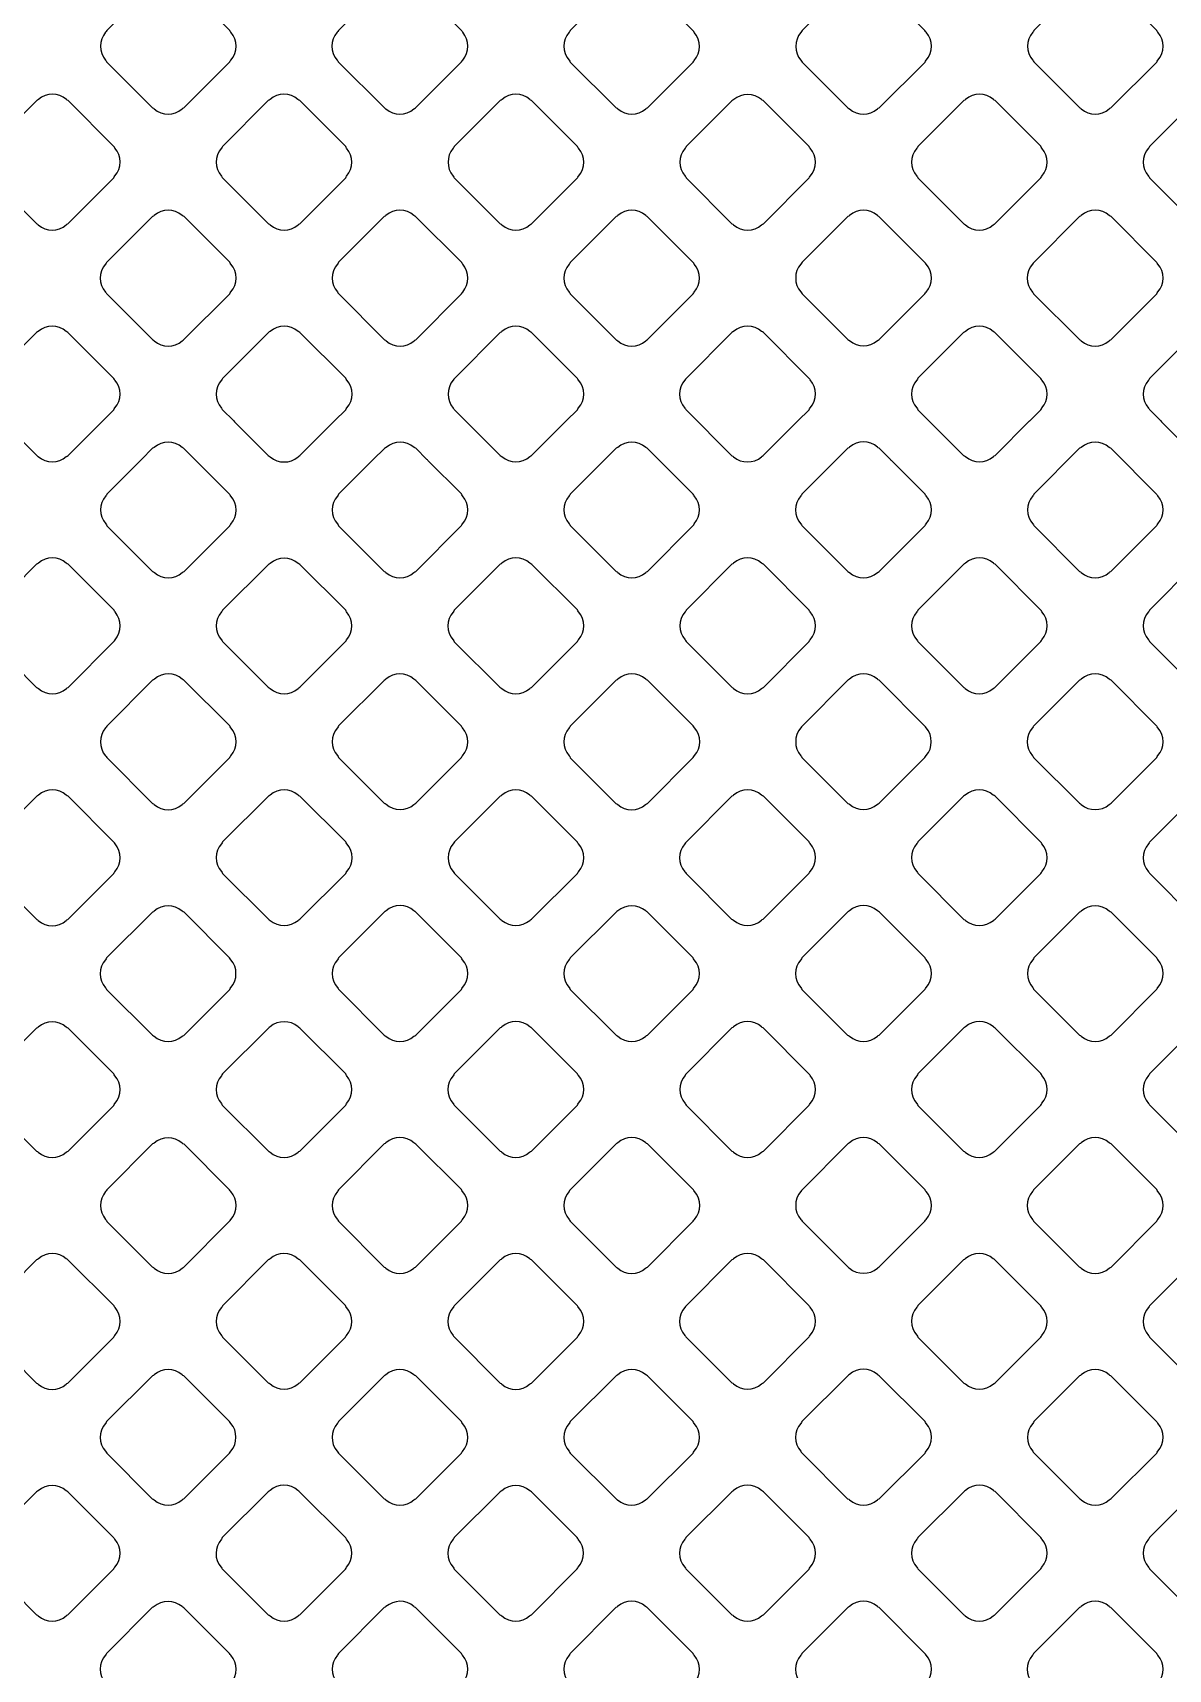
# Model space of a CAD drawing. Header units: millimetres. Extents: x 3440 to 3572, y 2 to 96.
# Drawn here: x 3527.964 to 3529.02, y 62.876 to 64.397 of the extents above; entities that cross this region are included whole.
import ezdxf

# ---------------------------------------------------------------- set-up
doc = ezdxf.new("R2010")
doc.units = ezdxf.units.MM
doc.header["$LTSCALE"] = 23.1
doc.layers.add('gbr-dxf', color=7, linetype='CONTINUOUS')

msp = doc.modelspace()

# ---------------------------------------------------------------- linework, layer by layer
at = {"layer": 'gbr-dxf', "linetype": 'Continuous'}
for points in [[(3528.0318, 64.3718, -0.087686), (3528.0327, 64.3703), (3528.0755, 64.3275, -0.083559), (3528.0769, 64.3266, 0.379672), (3528.1029, 64.3266, -0.096157), (3528.1045, 64.3276), (3528.1472, 64.3702, -0.095796), (3528.1481, 64.3718, 0.379293), (3528.1481, 64.3978, -0.087784), (3528.1472, 64.3993), (3528.1045, 64.442, -0.092233), (3528.103, 64.4429, 0.379289), (3528.077, 64.4429, -0.095866), (3528.0754, 64.442), (3528.0328, 64.3994, -0.098209), (3528.0318, 64.3977, 0.379506)], [(3528.2472, 64.3718, -0.09148), (3528.2481, 64.3702), (3528.291, 64.3274, -0.0873), (3528.2925, 64.3265, 0.379324), (3528.3184, 64.3265, -0.096157), (3528.32, 64.3274), (3528.3628, 64.3702, -0.095394), (3528.3638, 64.3718, 0.379214), (3528.3638, 64.3978, -0.083235), (3528.3629, 64.3992), (3528.32, 64.4421, -0.086956), (3528.3185, 64.443, 0.379731), (3528.2925, 64.443, -0.09572), (3528.2909, 64.4421), (3528.2482, 64.3994, -0.096332), (3528.2472, 64.3977, 0.379289)], [(3528.4629, 64.3718, -0.099534), (3528.4639, 64.3701), (3528.5065, 64.3275, -0.095935), (3528.5081, 64.3265, 0.379287), (3528.5341, 64.3265, -0.095612), (3528.5357, 64.3275), (3528.5783, 64.37, -0.095602), (3528.5792, 64.3716, 0.379293), (3528.5792, 64.3976, -0.095956), (3528.5782, 64.3992), (3528.5354, 64.4421, -0.083056), (3528.534, 64.4429, 0.379731), (3528.508, 64.4429, -0.09572), (3528.5064, 64.442), (3528.4639, 64.3994, -0.096332), (3528.4629, 64.3978, 0.379289)], [(3528.6784, 64.3717, -0.091954), (3528.6794, 64.3701), (3528.722, 64.3274, -0.087978), (3528.7235, 64.3265, 0.379672), (3528.7495, 64.3265, -0.095612), (3528.7511, 64.3275), (3528.7938, 64.3701, -0.095602), (3528.7948, 64.3718, 0.379293), (3528.7947, 64.3977, -0.103917), (3528.7937, 64.3995), (3528.7512, 64.442, -0.092126), (3528.7497, 64.4429, 0.379289), (3528.7237, 64.443, -0.095866), (3528.7221, 64.442), (3528.6794, 64.3993, -0.098209), (3528.6784, 64.3976, 0.379506)], [(3528.8939, 64.3718, -0.09148), (3528.8948, 64.3703), (3528.9376, 64.3275, -0.087862), (3528.9391, 64.3266, 0.379059), (3528.965, 64.3266, -0.09437), (3528.9666, 64.3275), (3529.0092, 64.3701, -0.096539), (3529.0102, 64.3717, 0.379208), (3529.0102, 64.3977, -0.099825), (3529.0092, 64.3994), (3528.9665, 64.442, -0.087516), (3528.9651, 64.4429, 0.379731), (3528.9391, 64.4429, -0.09572), (3528.9374, 64.442), (3528.8949, 64.3994, -0.096332), (3528.8939, 64.3978, 0.379289)], [(3527.924, 64.2899, 0.379293), (3527.924, 64.264, -0.087784), (3527.9249, 64.2625), (3527.9677, 64.2197, -0.083559), (3527.9691, 64.2188, 0.379672), (3527.9951, 64.2188, -0.096157), (3527.9967, 64.2197), (3528.0395, 64.2625, -0.095796), (3528.0404, 64.2642, 0.379293), (3528.0404, 64.2901, -0.091956), (3528.0395, 64.2917), (3527.9969, 64.3342, -0.095819), (3527.9953, 64.3352, 0.379289), (3527.9693, 64.3352, -0.095866), (3527.9677, 64.3343), (3527.925, 64.2915, -0.095796)], [(3528.1395, 64.2641, -0.082787), (3528.1403, 64.2627), (3528.1832, 64.2198, -0.095585), (3528.1849, 64.2188, 0.379287), (3528.2108, 64.2188, -0.096157), (3528.2124, 64.2198), (3528.255, 64.2624, -0.095796), (3528.2559, 64.264, 0.379293), (3528.2559, 64.29, -0.092348), (3528.255, 64.2915), (3528.2123, 64.3342, -0.095916), (3528.2106, 64.3352, 0.379731), (3528.1847, 64.3352, -0.095756), (3528.183, 64.3342), (3528.1405, 64.2917, -0.095819), (3528.1395, 64.29, 0.379289)], [(3528.3551, 64.264, -0.09572), (3528.356, 64.2623), (3528.3987, 64.2196, -0.091913), (3528.4003, 64.2187, 0.379731), (3528.4263, 64.2187, -0.095865), (3528.4279, 64.2197), (3528.4705, 64.2623, -0.095628), (3528.4715, 64.2639, 0.379731), (3528.4715, 64.2899, -0.095756), (3528.4705, 64.2915), (3528.4277, 64.3344, -0.082892), (3528.4263, 64.3352, 0.379731), (3528.4004, 64.3352, -0.09572), (3528.3987, 64.3343), (3528.356, 64.2916, -0.096266), (3528.3551, 64.29, 0.379731)], [(3528.5707, 64.264, -0.100032), (3528.5717, 64.2623), (3528.6142, 64.2198, -0.095916), (3528.6158, 64.2188, 0.379731), (3528.6418, 64.2188, -0.096265), (3528.6434, 64.2198), (3528.6859, 64.2623, -0.095916), (3528.6869, 64.2639, 0.379731), (3528.6869, 64.2899, -0.096265), (3528.6859, 64.2915), (3528.6432, 64.3342, -0.083056), (3528.6418, 64.3351, 0.379731), (3528.6159, 64.3351, -0.09572), (3528.6142, 64.3341), (3528.5717, 64.2916, -0.096266), (3528.5707, 64.29, 0.379731)], [(3528.7861, 64.264, -0.091558), (3528.787, 64.2624), (3528.8297, 64.2197, -0.090168), (3528.8313, 64.2188, 0.379224), (3528.8572, 64.2187, -0.094632), (3528.8588, 64.2197), (3528.9015, 64.2624, -0.094533), (3528.9025, 64.264, 0.379293), (3528.9025, 64.29, -0.106201), (3528.9014, 64.2918), (3528.8589, 64.3343, -0.091913), (3528.8574, 64.3352, 0.379731), (3528.8314, 64.3352, -0.09572), (3528.8298, 64.3343), (3528.7871, 64.2916, -0.096266), (3528.7861, 64.29, 0.379731)], [(3529.0016, 64.29, 0.379293), (3529.0016, 64.2641, -0.090058), (3529.0026, 64.2625), (3529.0454, 64.2197, -0.083134), (3529.0468, 64.2188, 0.379731), (3529.0728, 64.2188, -0.096265), (3529.0744, 64.2198), (3529.117, 64.2624, -0.095916), (3529.118, 64.264, 0.379731), (3529.118, 64.29, -0.087274), (3529.1171, 64.2915), (3529.0743, 64.3343, -0.091703), (3529.0728, 64.3352, 0.379107), (3529.0468, 64.3352, -0.095866), (3529.0452, 64.3342), (3529.0026, 64.2916, -0.095824)], [(3528.0317, 64.1562, -0.082756), (3528.0325, 64.1548), (3528.0754, 64.112, -0.095916), (3528.077, 64.111, 0.379731), (3528.103, 64.111, -0.096265), (3528.1046, 64.112), (3528.1472, 64.1546, -0.096266), (3528.1482, 64.1563, 0.379731), (3528.1482, 64.1823, -0.09572), (3528.1472, 64.1839), (3528.1047, 64.2265, -0.09979), (3528.1029, 64.2275, 0.379731), (3528.077, 64.2275, -0.09572), (3528.0753, 64.2265), (3528.0326, 64.1838, -0.096266), (3528.0317, 64.1822, 0.379731)], [(3528.2473, 64.1563, -0.087748), (3528.2483, 64.1548), (3528.2912, 64.1118, -0.083134), (3528.2926, 64.111, 0.379731), (3528.3186, 64.111, -0.096265), (3528.3202, 64.1119), (3528.3628, 64.1545, -0.095916), (3528.3638, 64.1562, 0.379731), (3528.3638, 64.1822, -0.087748), (3528.3629, 64.1836), (3528.32, 64.2265, -0.091964), (3528.3185, 64.2274, 0.379731), (3528.2925, 64.2274, -0.096265), (3528.2909, 64.2264), (3528.2483, 64.1839, -0.095916), (3528.2473, 64.1822, 0.379731)], [(3528.4629, 64.1562, -0.09572), (3528.4639, 64.1545), (3528.5064, 64.1119, -0.091964), (3528.508, 64.111, 0.379731), (3528.534, 64.111, -0.096265), (3528.5356, 64.112), (3528.5782, 64.1546, -0.096266), (3528.5792, 64.1562, 0.379731), (3528.5792, 64.1822, -0.09572), (3528.5782, 64.1838), (3528.5355, 64.2265, -0.083121), (3528.5341, 64.2274, 0.379731), (3528.5082, 64.2274, -0.096265), (3528.5065, 64.2264), (3528.4639, 64.1838, -0.096266), (3528.4629, 64.1821, 0.379731)], [(3528.6784, 64.1563, -0.100266), (3528.6794, 64.1546), (3528.7219, 64.112, -0.096227), (3528.7236, 64.1111, 0.379155), (3528.7495, 64.1111, -0.095236), (3528.7511, 64.112), (3528.7937, 64.1546, -0.09584), (3528.7947, 64.1562, 0.379506), (3528.7947, 64.1822, -0.095973), (3528.7937, 64.1838), (3528.7509, 64.2265, -0.083121), (3528.7495, 64.2274, 0.379731), (3528.7236, 64.2274, -0.096265), (3528.7219, 64.2264), (3528.6794, 64.1839, -0.095916), (3528.6784, 64.1823, 0.379731)], [(3528.8938, 64.1822, 0.379475), (3528.8938, 64.1562, -0.087784), (3528.8947, 64.1547), (3528.9376, 64.1119, -0.083651), (3528.939, 64.111, 0.379321), (3528.965, 64.1109, -0.095506), (3528.9666, 64.1119), (3529.0094, 64.1547, -0.095895), (3529.0103, 64.1563, 0.378943), (3529.0103, 64.1823, -0.091476), (3529.0094, 64.1838), (3528.9667, 64.2265, -0.096128), (3528.9651, 64.2275, 0.379155), (3528.9391, 64.2275, -0.095614), (3528.9375, 64.2265), (3528.8948, 64.1838, -0.095204)], [(3527.924, 64.0486, -0.09148), (3527.9249, 64.047), (3527.9677, 64.0042, -0.092233), (3527.9692, 64.0033, 0.37981), (3527.9952, 64.0033, -0.095956), (3527.9969, 64.0042), (3528.0291, 64.0365), (3528.0395, 64.0468, -0.095602), (3528.0404, 64.0485, 0.379293), (3528.0404, 64.0744, -0.087748), (3528.0395, 64.0759), (3527.9967, 64.1187, -0.091913), (3527.9951, 64.1197, 0.379731), (3527.9691, 64.1197, -0.09572), (3527.9675, 64.1187), (3527.925, 64.0762, -0.096332), (3527.924, 64.0745, 0.379289)], [(3528.1395, 64.0484, -0.082704), (3528.1403, 64.047), (3528.1509, 64.0365, -0.023912), (3528.1524, 64.0348), (3528.183, 64.0042, -0.105123), (3528.1848, 64.0032, 0.379404), (3528.2108, 64.0032, -0.096157), (3528.2124, 64.0042), (3528.2447, 64.0365), (3528.2551, 64.0468, -0.095602), (3528.2561, 64.0485, 0.379293), (3528.256, 64.0744, -0.095956), (3528.2551, 64.0761), (3528.2125, 64.1187, -0.09979), (3528.2108, 64.1197, 0.379731), (3528.1848, 64.1197, -0.09572), (3528.1831, 64.1187), (3528.1405, 64.076, -0.096332), (3528.1395, 64.0744, 0.379289)], [(3528.3551, 64.0484, -0.082787), (3528.356, 64.047), (3528.3988, 64.0042, -0.088202), (3528.4003, 64.0033, 0.37981), (3528.4263, 64.0033, -0.095956), (3528.4279, 64.0043), (3528.4601, 64.0364), (3528.4705, 64.0468, -0.095602), (3528.4715, 64.0485, 0.379293), (3528.4714, 64.0744, -0.091954), (3528.4705, 64.076), (3528.4279, 64.1186, -0.095916), (3528.4263, 64.1195, 0.379731), (3528.4003, 64.1195, -0.096265), (3528.3987, 64.1186), (3528.3561, 64.076, -0.096111), (3528.3551, 64.0744, 0.379289)], [(3528.5705, 64.0484, -0.087248), (3528.5714, 64.047), (3528.6142, 64.0041, -0.088779), (3528.6157, 64.0032, 0.379117), (3528.6417, 64.0032, -0.09601), (3528.6433, 64.0042), (3528.675, 64.0359, -0.011237), (3528.6756, 64.0365), (3528.686, 64.0469, -0.096023), (3528.687, 64.0486, 0.379538), (3528.687, 64.0745, -0.087049), (3528.6861, 64.076), (3528.6434, 64.1187, -0.091913), (3528.6418, 64.1197, 0.379731), (3528.6158, 64.1197, -0.09572), (3528.6142, 64.1187), (3528.5715, 64.076, -0.096111), (3528.5705, 64.0744, 0.379321)], [(3528.7861, 64.0485, -0.09185), (3528.787, 64.0469), (3528.8296, 64.0044, -0.104691), (3528.8314, 64.0033, 0.37981), (3528.8574, 64.0033, -0.096625), (3528.859, 64.0043), (3528.891, 64.0364), (3528.8912, 64.0365), (3528.9015, 64.0468, -0.097673), (3528.9025, 64.0485, 0.378687), (3528.9025, 64.0744, -0.0865), (3528.9016, 64.0759), (3528.8588, 64.1187, -0.091364), (3528.8572, 64.1196, 0.379293), (3528.8313, 64.1196, -0.09744), (3528.8296, 64.1186), (3528.7871, 64.0761, -0.096726), (3528.7861, 64.0744, 0.379287)], [(3529.0015, 64.0743, 0.378603), (3529.0016, 64.0484, -0.085248), (3529.0025, 64.047), (3529.013, 64.0365, -0.024107), (3529.0145, 64.0348), (3529.045, 64.0044, -0.104691), (3529.0468, 64.0033, 0.37981), (3529.0727, 64.0033, -0.095973), (3529.0744, 64.0043), (3529.117, 64.047, -0.095602), (3529.118, 64.0486, 0.378906), (3529.118, 64.0745, -0.095506), (3529.117, 64.0762), (3529.0745, 64.1187, -0.099849), (3529.0728, 64.1197, 0.378815), (3529.0469, 64.1197, -0.095506), (3529.0452, 64.1187), (3529.0025, 64.076, -0.095293)], [(3528.0319, 63.9408, -0.104392), (3528.0329, 63.939), (3528.0754, 63.8965, -0.100151), (3528.0771, 63.8955, 0.37981), (3528.1031, 63.8955, -0.095956), (3528.1047, 63.8965), (3528.1472, 63.9389, -0.096332), (3528.1482, 63.9406, 0.37981), (3528.1482, 63.9666, -0.096625), (3528.1472, 63.9682), (3528.1043, 64.011, -0.082483), (3528.103, 64.0119, 0.378906), (3528.077, 64.0119, -0.095506), (3528.0754, 64.011), (3528.065, 64.0006), (3528.0329, 63.9684, -0.096627), (3528.0319, 63.9668, 0.379731)], [(3528.2474, 63.9666, 0.379562), (3528.2474, 63.9407, -0.108195), (3528.2484, 63.9388), (3528.2907, 63.8965, -0.10437), (3528.2925, 63.8955, 0.379308), (3528.3185, 63.8955, -0.09601), (3528.3201, 63.8965), (3528.3627, 63.9391, -0.096227), (3528.3637, 63.9407, 0.379422), (3528.3637, 63.9667, -0.108195), (3528.3626, 63.9686), (3528.3315, 63.9997, -0.014887), (3528.3306, 64.0006), (3528.3202, 64.011, -0.091631), (3528.3186, 64.0119, 0.378815), (3528.2927, 64.0119, -0.095866), (3528.291, 64.0109), (3528.2806, 64.0005), (3528.2484, 63.9683, -0.096328)], [(3528.4629, 63.9408, -0.092348), (3528.4638, 63.9392), (3528.5066, 63.8965, -0.088547), (3528.5081, 63.8956, 0.379237), (3528.534, 63.8955, -0.095506), (3528.5356, 63.8965), (3528.5783, 63.9391, -0.095585), (3528.5792, 63.9408, 0.379465), (3528.5792, 63.9667, -0.092348), (3528.5783, 63.9683), (3528.5469, 63.9996, -0.014794), (3528.546, 64.0005), (3528.5355, 64.011, -0.0873), (3528.534, 64.0119, 0.378906), (3528.5081, 64.0119, -0.095506), (3528.5064, 64.011), (3528.496, 64.0005), (3528.4639, 63.9684, -0.096627), (3528.4629, 63.9667, 0.379731)], [(3528.6783, 63.9407, -0.09253), (3528.6793, 63.9391), (3528.722, 63.8964, -0.088207), (3528.7235, 63.8954, 0.379451), (3528.7495, 63.8954, -0.096117), (3528.7511, 63.8964), (3528.7938, 63.9391, -0.095895), (3528.7948, 63.9408, 0.378879), (3528.7948, 63.9667, -0.092052), (3528.7939, 63.9683), (3528.7625, 63.9996, -0.014794), (3528.7616, 64.0005), (3528.751, 64.0111, -0.08232), (3528.7496, 64.012, 0.378858), (3528.7236, 64.012, -0.095862), (3528.722, 64.011), (3528.6793, 63.9683, -0.096314), (3528.6783, 63.9667, 0.379731)], [(3528.8939, 63.9667, 0.37947), (3528.8939, 63.9407, -0.096458), (3528.8949, 63.9391), (3528.9374, 63.8965, -0.092289), (3528.939, 63.8956, 0.37981), (3528.965, 63.8956, -0.096625), (3528.9666, 63.8966), (3529.0092, 63.9391, -0.096332), (3529.0102, 63.9408, 0.37981), (3529.0102, 63.9667, -0.087784), (3529.0093, 63.9682), (3528.9664, 64.011, -0.082834), (3528.965, 64.0119, 0.379196), (3528.9391, 64.0119, -0.096157), (3528.9375, 64.011), (3528.8949, 63.9683, -0.096527)], [(3527.924, 63.8329, -0.087613), (3527.9249, 63.8314), (3527.9676, 63.7887, -0.100073), (3527.9693, 63.7877, 0.379201), (3527.9953, 63.7877, -0.096625), (3527.9969, 63.7887), (3528.0395, 63.8313, -0.096111), (3528.0405, 63.8329, 0.379451), (3528.0405, 63.8589, -0.092029), (3528.0396, 63.8605), (3527.9969, 63.9032, -0.096539), (3527.9952, 63.9042, 0.379249), (3527.9693, 63.9042, -0.096458), (3527.9676, 63.9032), (3527.925, 63.8605, -0.096627), (3527.924, 63.8589, 0.3795)], [(3528.1396, 63.8329, -0.092348), (3528.1406, 63.8313), (3528.183, 63.7889, -0.104311), (3528.1848, 63.7878, 0.37981), (3528.2108, 63.7878, -0.096625), (3528.2124, 63.7888), (3528.2549, 63.8313, -0.096111), (3528.2559, 63.8329, 0.37981), (3528.2559, 63.8589, -0.088014), (3528.255, 63.8604), (3528.2123, 63.9031, -0.092233), (3528.2108, 63.904, 0.379731), (3528.1848, 63.904, -0.096458), (3528.1831, 63.903), (3528.1406, 63.8605, -0.096627), (3528.1396, 63.8589, 0.379731)], [(3528.355, 63.8588, 0.379249), (3528.355, 63.8329, -0.096475), (3528.356, 63.8312), (3528.3984, 63.7888, -0.108662), (3528.4003, 63.7878, 0.379237), (3528.4262, 63.7877, -0.09601), (3528.4279, 63.7887), (3528.4705, 63.8314, -0.095916), (3528.4715, 63.833, 0.379011), (3528.4715, 63.859, -0.099971), (3528.4705, 63.8607), (3528.4281, 63.9031, -0.103973), (3528.4263, 63.9042, 0.379112), (3528.4003, 63.9042, -0.096614), (3528.3987, 63.9032), (3528.356, 63.8605, -0.096195)], [(3528.5706, 63.859, 0.379605), (3528.5706, 63.833, -0.088014), (3528.5715, 63.8315), (3528.6144, 63.7886, -0.083733), (3528.6158, 63.7878, 0.37981), (3528.6418, 63.7878, -0.095973), (3528.6434, 63.7887), (3528.686, 63.8313, -0.096332), (3528.687, 63.833, 0.37981), (3528.687, 63.8589, -0.092348), (3528.686, 63.8605), (3528.6434, 63.9032, -0.096111), (3528.6417, 63.9041, 0.379297), (3528.6158, 63.9042, -0.096367), (3528.6142, 63.9032), (3528.5716, 63.8606, -0.096423)], [(3528.7861, 63.8589, 0.37947), (3528.7861, 63.8329, -0.09253), (3528.787, 63.8313), (3528.8297, 63.7887, -0.088207), (3528.8312, 63.7878, 0.379451), (3528.8571, 63.7877, -0.096117), (3528.8588, 63.7887), (3528.9016, 63.8315, -0.095895), (3528.9025, 63.8331, 0.379201), (3528.9025, 63.8591, -0.087784), (3528.9016, 63.8605), (3528.8589, 63.9032, -0.092233), (3528.8573, 63.9042, 0.379357), (3528.8314, 63.9042, -0.096507), (3528.8297, 63.9032), (3528.787, 63.8605, -0.096527)], [(3529.0016, 63.833, -0.09253), (3529.0025, 63.8314), (3529.0451, 63.7889, -0.10437), (3529.0469, 63.7878, 0.37981), (3529.0729, 63.7878, -0.095956), (3529.0745, 63.7888), (3529.117, 63.8313, -0.096332), (3529.118, 63.8329, 0.37981), (3529.118, 63.8589, -0.087784), (3529.1171, 63.8604), (3529.0743, 63.9032, -0.092289), (3529.0727, 63.9042, 0.379731), (3529.0467, 63.9042, -0.096723), (3529.0451, 63.9032), (3529.0026, 63.8606, -0.096857), (3529.0016, 63.859, 0.379731)], [(3528.0318, 63.7511, 0.378939), (3528.0318, 63.7251, -0.096117), (3528.0328, 63.7235), (3528.0754, 63.6809, -0.092187), (3528.077, 63.6799, 0.379201), (3528.1029, 63.68, -0.095956), (3528.1046, 63.6809), (3528.1472, 63.7236, -0.096332), (3528.1482, 63.7252, 0.37981), (3528.1482, 63.7512, -0.100285), (3528.1472, 63.7529), (3528.1046, 63.7955, -0.088207), (3528.1031, 63.7964, 0.3795), (3528.0772, 63.7964, -0.096614), (3528.0755, 63.7954), (3528.0328, 63.7527, -0.096539)], [(3528.2474, 63.7253, -0.104293), (3528.2484, 63.7235), (3528.2908, 63.6811, -0.101196), (3528.2926, 63.6801, 0.379237), (3528.3185, 63.68, -0.095506), (3528.3201, 63.681), (3528.3627, 63.7235, -0.095585), (3528.3637, 63.7252, 0.379465), (3528.3636, 63.7511, -0.092348), (3528.3627, 63.7527), (3528.3201, 63.7953, -0.096627), (3528.3184, 63.7963, 0.379731), (3528.2925, 63.7963, -0.096723), (3528.2908, 63.7953), (3528.2484, 63.7529, -0.096857), (3528.2474, 63.7512, 0.379731)], [(3528.4628, 63.7511, 0.37947), (3528.4628, 63.7252, -0.100399), (3528.4638, 63.7234), (3528.5063, 63.6809, -0.096627), (3528.508, 63.6799, 0.379308), (3528.5339, 63.6799, -0.095866), (3528.5356, 63.6809), (3528.5783, 63.7236, -0.095585), (3528.5793, 63.7253, 0.379422), (3528.5793, 63.7512, -0.096625), (3528.5783, 63.7529), (3528.5358, 63.7954, -0.100151), (3528.534, 63.7964, 0.379357), (3528.5081, 63.7965, -0.096507), (3528.5065, 63.7955), (3528.4638, 63.7528, -0.096328)], [(3528.6784, 63.7252, -0.088014), (3528.6793, 63.7237), (3528.7221, 63.6809, -0.083733), (3528.7235, 63.6801, 0.37981), (3528.7495, 63.6801, -0.095973), (3528.7511, 63.681), (3528.7937, 63.7236, -0.096332), (3528.7947, 63.7253, 0.37981), (3528.7947, 63.7512, -0.092348), (3528.7937, 63.7528), (3528.7512, 63.7954, -0.096111), (3528.7495, 63.7964, 0.379731), (3528.7235, 63.7964, -0.096458), (3528.7219, 63.7954), (3528.6794, 63.7528, -0.096857), (3528.6784, 63.7512, 0.379731)], [(3528.8937, 63.7512, 0.37947), (3528.8937, 63.7252, -0.088014), (3528.8947, 63.7237), (3528.9374, 63.681, -0.100499), (3528.9391, 63.68, 0.379308), (3528.965, 63.68, -0.09601), (3528.9667, 63.681), (3529.0093, 63.7236, -0.096227), (3529.0103, 63.7253, 0.379422), (3529.0103, 63.7512, -0.09253), (3529.0093, 63.7528), (3528.9667, 63.7955, -0.096423), (3528.965, 63.7965, 0.379357), (3528.9391, 63.7965, -0.096507), (3528.9374, 63.7955), (3528.8947, 63.7528, -0.096527)], [(3527.924, 63.6432, 0.37947), (3527.924, 63.6173, -0.088014), (3527.9249, 63.6158), (3527.9677, 63.573, -0.083651), (3527.9691, 63.5721, 0.37981), (3527.9951, 63.5721, -0.095956), (3527.9967, 63.5731), (3528.0394, 63.6158, -0.096332), (3528.0404, 63.6174, 0.379308), (3528.0405, 63.6434, -0.092052), (3528.0395, 63.645), (3527.9969, 63.6876, -0.096527), (3527.9952, 63.6885, 0.379), (3527.9693, 63.6886, -0.095968), (3527.9677, 63.6876), (3527.925, 63.6449, -0.096527)], [(3528.1395, 63.6175, -0.100076), (3528.1405, 63.6158), (3528.1831, 63.5732, -0.096328), (3528.1848, 63.5722, 0.378897), (3528.2107, 63.5722, -0.096528), (3528.2123, 63.5732), (3528.255, 63.6158, -0.095916), (3528.256, 63.6175, 0.379011), (3528.256, 63.6434, -0.09601), (3528.255, 63.6451), (3528.2124, 63.6876, -0.100401), (3528.2107, 63.6886, 0.37947), (3528.1848, 63.6886, -0.096458), (3528.1831, 63.6876), (3528.1405, 63.6451, -0.096627), (3528.1396, 63.6434, 0.379357)], [(3528.3551, 63.6434, 0.379605), (3528.3551, 63.6175, -0.096458), (3528.3561, 63.6158), (3528.3987, 63.5732, -0.092289), (3528.4003, 63.5722, 0.37981), (3528.4262, 63.5722, -0.096625), (3528.4279, 63.5732), (3528.4705, 63.6158, -0.096332), (3528.4715, 63.6174, 0.37981), (3528.4715, 63.6434, -0.083317), (3528.4706, 63.6448), (3528.4277, 63.6877, -0.088202), (3528.4262, 63.6886, 0.379297), (3528.4003, 63.6886, -0.096367), (3528.3986, 63.6877), (3528.3561, 63.6451, -0.096423)], [(3528.5705, 63.6174, -0.096458), (3528.5715, 63.6157), (3528.6139, 63.5734, -0.108174), (3528.6157, 63.5723, 0.379308), (3528.6417, 63.5723, -0.095866), (3528.6433, 63.5733), (3528.686, 63.6159, -0.095585), (3528.687, 63.6176, 0.379191), (3528.687, 63.6435, -0.100082), (3528.686, 63.6452), (3528.6436, 63.6876, -0.103923), (3528.6418, 63.6887, 0.379249), (3528.6158, 63.6886, -0.096723), (3528.6142, 63.6877), (3528.5715, 63.645, -0.096857), (3528.5705, 63.6433, 0.379731)], [(3528.7861, 63.6175, -0.087784), (3528.787, 63.616), (3528.8299, 63.5731, -0.083596), (3528.8313, 63.5722, 0.37981), (3528.8573, 63.5722, -0.096625), (3528.8589, 63.5732), (3528.9015, 63.6158, -0.096111), (3528.9025, 63.6174, 0.37981), (3528.9025, 63.6434, -0.09253), (3528.9016, 63.645), (3528.8589, 63.6877, -0.096423), (3528.8572, 63.6887, 0.379731), (3528.8312, 63.6887, -0.096458), (3528.8296, 63.6877), (3528.7871, 63.6451, -0.096627), (3528.7861, 63.6435, 0.379731)], [(3529.0016, 63.6174, -0.087784), (3529.0025, 63.6159), (3529.0451, 63.5733, -0.100151), (3529.0468, 63.5723, 0.379308), (3529.0727, 63.5723, -0.09601), (3529.0744, 63.5733), (3529.117, 63.6159, -0.096227), (3529.118, 63.6176, 0.379191), (3529.118, 63.6435, -0.092029), (3529.1171, 63.6451), (3529.0745, 63.6877, -0.096539), (3529.0728, 63.6887, 0.379249), (3529.0469, 63.6886, -0.096458), (3529.0452, 63.6877), (3529.0026, 63.645, -0.096627), (3529.0016, 63.6433, 0.379731)], [(3528.0317, 63.5096, -0.096475), (3528.0327, 63.508), (3528.0754, 63.4654, -0.092959), (3528.0769, 63.4644, 0.379237), (3528.1029, 63.4644, -0.095506), (3528.1045, 63.4653), (3528.1472, 63.508, -0.095585), (3528.1481, 63.5097, 0.379465), (3528.1481, 63.5356, -0.10047), (3528.1471, 63.5373), (3528.1047, 63.5798, -0.10399), (3528.1029, 63.5808, 0.379731), (3528.0769, 63.5808, -0.096458), (3528.0753, 63.5798), (3528.0327, 63.5372, -0.096627), (3528.0317, 63.5356, 0.379731)], [(3528.2473, 63.5097, -0.09601), (3528.2483, 63.5081), (3528.2909, 63.4654, -0.092398), (3528.2925, 63.4644, 0.379422), (3528.3185, 63.4644, -0.096625), (3528.3201, 63.4654), (3528.3627, 63.508, -0.096111), (3528.3637, 63.5097, 0.379308), (3528.3637, 63.5356, -0.099971), (3528.3627, 63.5373), (3528.32, 63.58, -0.087864), (3528.3185, 63.5809, 0.378945), (3528.2926, 63.581, -0.096355), (3528.291, 63.58), (3528.2483, 63.5373, -0.096328), (3528.2473, 63.5356, 0.378964)], [(3528.4629, 63.5097, -0.100514), (3528.4639, 63.508), (3528.5064, 63.4655, -0.096195), (3528.508, 63.4645, 0.379201), (3528.534, 63.4646, -0.096625), (3528.5356, 63.4655), (3528.5781, 63.508, -0.096332), (3528.5791, 63.5097, 0.379451), (3528.5791, 63.5356, -0.096117), (3528.5781, 63.5373), (3528.5354, 63.58, -0.083081), (3528.534, 63.5809, 0.379249), (3528.5081, 63.5809, -0.096723), (3528.5064, 63.5799), (3528.4639, 63.5373, -0.096627), (3528.4629, 63.5357, 0.3795)], [(3528.6782, 63.5356, 0.379249), (3528.6782, 63.5097, -0.096475), (3528.6792, 63.508), (3528.7217, 63.4655, -0.108174), (3528.7236, 63.4645, 0.37981), (3528.7495, 63.4645, -0.096625), (3528.7512, 63.4655), (3528.7938, 63.5081, -0.096111), (3528.7948, 63.5097, 0.379308), (3528.7948, 63.5357, -0.099971), (3528.7938, 63.5374), (3528.7513, 63.5799, -0.103973), (3528.7495, 63.581, 0.379112), (3528.7235, 63.581, -0.096614), (3528.7219, 63.58), (3528.6792, 63.5373, -0.096195)], [(3528.8939, 63.5097, -0.083586), (3528.8947, 63.5083), (3528.9375, 63.4656, -0.096195), (3528.9391, 63.4646, 0.379201), (3528.9651, 63.4646, -0.096625), (3528.9667, 63.4656), (3529.0092, 63.5081, -0.096111), (3529.0102, 63.5097, 0.379451), (3529.0102, 63.5357, -0.096259), (3529.0092, 63.5373), (3528.9667, 63.5798, -0.100215), (3528.965, 63.5808, 0.379249), (3528.939, 63.5808, -0.096458), (3528.9374, 63.5798), (3528.8949, 63.5373, -0.096627), (3528.8939, 63.5356, 0.3795)], [(3527.924, 63.4019, -0.100399), (3527.925, 63.4002), (3527.9675, 63.3576, -0.096627), (3527.9692, 63.3567, 0.379308), (3527.9951, 63.3566, -0.096117), (3527.9968, 63.3576), (3528.0394, 63.4002, -0.096227), (3528.0404, 63.4019, 0.378952), (3528.0404, 63.4278, -0.095866), (3528.0394, 63.4294), (3527.9968, 63.472, -0.100093), (3527.9951, 63.473, 0.37947), (3527.9692, 63.473, -0.096723), (3527.9675, 63.472), (3527.925, 63.4295, -0.096857), (3527.924, 63.4278, 0.379731)], [(3528.1394, 63.4278, 0.379605), (3528.1394, 63.4018, -0.083792), (3528.1403, 63.4004), (3528.1831, 63.3576, -0.096627), (3528.1847, 63.3567, 0.379308), (3528.2107, 63.3566, -0.095866), (3528.2123, 63.3576), (3528.255, 63.4003, -0.096227), (3528.2559, 63.4019, 0.379191), (3528.2559, 63.4279, -0.096259), (3528.255, 63.4295), (3528.2124, 63.4721, -0.100073), (3528.2107, 63.4731, 0.378645), (3528.1848, 63.4731, -0.096355), (3528.1831, 63.4721), (3528.1404, 63.4294, -0.096423)], [(3528.355, 63.4019, -0.092348), (3528.356, 63.4003), (3528.3987, 63.3576, -0.088202), (3528.4002, 63.3567, 0.37981), (3528.4261, 63.3567, -0.095956), (3528.4278, 63.3577), (3528.4705, 63.4004, -0.096332), (3528.4715, 63.4021, 0.37981), (3528.4715, 63.428, -0.087784), (3528.4705, 63.4295), (3528.4279, 63.4722, -0.092233), (3528.4263, 63.4731, 0.379731), (3528.4003, 63.4731, -0.096458), (3528.3987, 63.4722), (3528.356, 63.4295, -0.096627), (3528.355, 63.4278, 0.379731)], [(3528.5706, 63.402, -0.096608), (3528.5715, 63.4004), (3528.6142, 63.3577, -0.092233), (3528.6158, 63.3567, 0.379308), (3528.6417, 63.3567, -0.09601), (3528.6434, 63.3577), (3528.686, 63.4003, -0.096227), (3528.687, 63.4019, 0.378952), (3528.687, 63.4279, -0.082787), (3528.6861, 63.4293), (3528.6432, 63.4722, -0.087865), (3528.6417, 63.4732, 0.37947), (3528.6157, 63.4731, -0.096723), (3528.6141, 63.4722), (3528.5715, 63.4296, -0.096857), (3528.5706, 63.428, 0.379731)], [(3528.7861, 63.4019, -0.100514), (3528.7871, 63.4002), (3528.8296, 63.3577, -0.096539), (3528.8312, 63.3567, 0.37889), (3528.8571, 63.3567, -0.096117), (3528.8588, 63.3577), (3528.9016, 63.4004, -0.095895), (3528.9025, 63.4021, 0.379201), (3528.9025, 63.428, -0.096625), (3528.9015, 63.4297), (3528.8591, 63.4721, -0.100151), (3528.8573, 63.4731, 0.379731), (3528.8314, 63.4731, -0.096458), (3528.8297, 63.4722), (3528.7871, 63.4295, -0.096627), (3528.7861, 63.4278, 0.3795)], [(3529.0016, 63.402, -0.083792), (3529.0025, 63.4006), (3529.0453, 63.3578, -0.096627), (3529.0469, 63.3568, 0.379308), (3529.0729, 63.3568, -0.095866), (3529.0745, 63.3577), (3529.117, 63.4003, -0.095585), (3529.118, 63.4019, 0.378952), (3529.118, 63.4278, -0.09601), (3529.1171, 63.4295), (3529.0744, 63.4721, -0.100093), (3529.0727, 63.4731, 0.37947), (3529.0467, 63.4731, -0.096723), (3529.0451, 63.4721), (3529.0026, 63.4296, -0.096857), (3529.0016, 63.4279, 0.379731)], [(3528.0318, 63.3201, 0.379605), (3528.0318, 63.2942, -0.108195), (3528.0329, 63.2923), (3528.0752, 63.25, -0.104691), (3528.077, 63.2489, 0.37981), (3528.103, 63.2489, -0.096625), (3528.1046, 63.2499), (3528.1471, 63.2924, -0.096332), (3528.1481, 63.2941, 0.37981), (3528.1481, 63.32, -0.104392), (3528.147, 63.3218), (3528.1047, 63.3641, -0.107961), (3528.1028, 63.3652, 0.379297), (3528.0769, 63.3652, -0.096367), (3528.0753, 63.3643), (3528.0328, 63.3218, -0.096423)], [(3528.2473, 63.2941, -0.096458), (3528.2482, 63.2925), (3528.2908, 63.2499, -0.092289), (3528.2924, 63.2489, 0.37981), (3528.3183, 63.2489, -0.095973), (3528.32, 63.2499), (3528.3626, 63.2925, -0.096332), (3528.3636, 63.2942, 0.37981), (3528.3636, 63.3202, -0.10047), (3528.3626, 63.3219), (3528.3202, 63.3642, -0.10399), (3528.3184, 63.3653, 0.379731), (3528.2925, 63.3653, -0.096458), (3528.2908, 63.3643), (3528.2482, 63.3217, -0.096857), (3528.2473, 63.3201, 0.379731)], [(3528.4627, 63.2942, -0.092139), (3528.4637, 63.2926), (3528.5065, 63.2498, -0.087638), (3528.508, 63.2489, 0.37981), (3528.5339, 63.2489, -0.096625), (3528.5356, 63.2499), (3528.5783, 63.2926, -0.096111), (3528.5793, 63.2942, 0.37981), (3528.5793, 63.3202, -0.088014), (3528.5784, 63.3217), (3528.5356, 63.3645, -0.092233), (3528.534, 63.3654, 0.379731), (3528.508, 63.3654, -0.096458), (3528.5064, 63.3645), (3528.4637, 63.3218, -0.096627), (3528.4627, 63.3202, 0.379731)], [(3528.6784, 63.2942, -0.096625), (3528.6794, 63.2925), (3528.7219, 63.25, -0.092233), (3528.7235, 63.249, 0.37981), (3528.7495, 63.249, -0.095956), (3528.7511, 63.25), (3528.7937, 63.2926, -0.096332), (3528.7947, 63.2942, 0.37981), (3528.7947, 63.3202, -0.083317), (3528.7938, 63.3216), (3528.751, 63.3644, -0.088202), (3528.7495, 63.3653, 0.379731), (3528.7235, 63.3653, -0.096458), (3528.7219, 63.3643), (3528.6794, 63.3218, -0.096627), (3528.6784, 63.3202, 0.379731)], [(3528.8937, 63.3201, 0.37947), (3528.8937, 63.2942, -0.096458), (3528.8947, 63.2925), (3528.9372, 63.25, -0.108174), (3528.9391, 63.249, 0.379308), (3528.965, 63.2489, -0.095866), (3528.9667, 63.2499), (3529.0093, 63.2926, -0.095585), (3529.0103, 63.2942, 0.379422), (3529.0103, 63.3202, -0.10047), (3529.0093, 63.3219), (3528.9668, 63.3644, -0.10399), (3528.965, 63.3654, 0.379357), (3528.9391, 63.3654, -0.096507), (3528.9374, 63.3645), (3528.8947, 63.3218, -0.096527)], [(3527.9239, 63.2122, 0.37947), (3527.9239, 63.1863, -0.096458), (3527.9249, 63.1846), (3527.9675, 63.142, -0.092289), (3527.9691, 63.1411, 0.37981), (3527.9951, 63.1411, -0.096625), (3527.9967, 63.142), (3528.0394, 63.1848, -0.096111), (3528.0404, 63.1864, 0.379308), (3528.0405, 63.2124, -0.083262), (3528.0396, 63.2137), (3527.9967, 63.2567, -0.087864), (3527.9952, 63.2576, 0.379), (3527.9693, 63.2576, -0.096614), (3527.9676, 63.2566), (3527.9249, 63.2139, -0.096842)], [(3528.1395, 63.2123, 0.379249), (3528.1395, 63.1863, -0.096458), (3528.1405, 63.1847), (3528.1828, 63.1423, -0.108174), (3528.1847, 63.1413, 0.37981), (3528.2107, 63.1413, -0.096625), (3528.2123, 63.1423), (3528.2548, 63.1847, -0.096332), (3528.2558, 63.1864, 0.379451), (3528.2558, 63.2123, -0.100082), (3528.2548, 63.2141), (3528.2124, 63.2565, -0.103673), (3528.2106, 63.2575, 0.378939), (3528.1847, 63.2575, -0.096614), (3528.183, 63.2565), (3528.1404, 63.2139, -0.096539)], [(3528.3549, 63.1864, -0.087784), (3528.3558, 63.1849), (3528.3988, 63.142, -0.083596), (3528.4002, 63.1411, 0.37981), (3528.4261, 63.1411, -0.096625), (3528.4278, 63.142), (3528.4705, 63.1848, -0.096111), (3528.4715, 63.1864, 0.37981), (3528.4715, 63.2124, -0.09253), (3528.4705, 63.214), (3528.4278, 63.2566, -0.096423), (3528.4262, 63.2576, 0.379731), (3528.4002, 63.2576, -0.096458), (3528.3986, 63.2566), (3528.3559, 63.214, -0.096627), (3528.3549, 63.2123, 0.379731)], [(3528.5705, 63.1864, -0.087613), (3528.5714, 63.1849), (3528.6141, 63.1423, -0.100073), (3528.6158, 63.1412, 0.379201), (3528.6417, 63.1413, -0.096625), (3528.6434, 63.1423), (3528.686, 63.1849, -0.096111), (3528.687, 63.1865, 0.379451), (3528.687, 63.2125, -0.092029), (3528.686, 63.214), (3528.6434, 63.2566, -0.096539), (3528.6418, 63.2576, 0.379249), (3528.6158, 63.2576, -0.096458), (3528.6142, 63.2566), (3528.5715, 63.214, -0.096627), (3528.5705, 63.2123, 0.3795)], [(3528.7861, 63.1865, -0.096475), (3528.7871, 63.1848), (3528.8297, 63.1421, -0.092289), (3528.8313, 63.1412, 0.37981), (3528.8573, 63.1412, -0.096625), (3528.8589, 63.1422), (3528.9015, 63.1848, -0.096332), (3528.9025, 63.1864, 0.37981), (3528.9025, 63.2124, -0.083317), (3528.9016, 63.2138), (3528.8587, 63.2567, -0.088202), (3528.8572, 63.2576, 0.379731), (3528.8312, 63.2576, -0.096458), (3528.8296, 63.2566), (3528.7871, 63.2141, -0.096627), (3528.7861, 63.2125, 0.379731)], [(3529.0016, 63.1863, -0.096458), (3529.0026, 63.1847), (3529.0449, 63.1423, -0.108174), (3529.0468, 63.1413, 0.37981), (3529.0728, 63.1413, -0.096625), (3529.0744, 63.1423), (3529.117, 63.1849, -0.096111), (3529.118, 63.1865, 0.37981), (3529.118, 63.2125, -0.099964), (3529.117, 63.2142), (3529.0746, 63.2566, -0.104264), (3529.0728, 63.2576, 0.379731), (3529.0469, 63.2576, -0.096723), (3529.0452, 63.2566), (3529.0026, 63.214, -0.096857), (3529.0016, 63.2123, 0.379731)], [(3528.0317, 63.1045, 0.379249), (3528.0317, 63.0786, -0.104293), (3528.0328, 63.0768), (3528.0751, 63.0344, -0.100824), (3528.0769, 63.0334, 0.379451), (3528.1028, 63.0334, -0.096117), (3528.1045, 63.0344), (3528.1471, 63.077, -0.095895), (3528.1481, 63.0787, 0.379201), (3528.1481, 63.1046, -0.092348), (3528.1471, 63.1062), (3528.1046, 63.1488, -0.096111), (3528.1029, 63.1497, 0.3795), (3528.077, 63.1498, -0.096259), (3528.0753, 63.1488), (3528.0327, 63.1062, -0.096539)], [(3528.2472, 63.0787, -0.108121), (3528.2483, 63.0769), (3528.2907, 63.0344, -0.104354), (3528.2925, 63.0334, 0.379422), (3528.3185, 63.0334, -0.096625), (3528.3201, 63.0344), (3528.3626, 63.0769, -0.096111), (3528.3636, 63.0785, 0.379308), (3528.3636, 63.1045, -0.103884), (3528.3626, 63.1063), (3528.3202, 63.1487, -0.10771), (3528.3183, 63.1498, 0.37947), (3528.2923, 63.1497, -0.096953), (3528.2907, 63.1488), (3528.2483, 63.1063, -0.096824), (3528.2473, 63.1047, 0.379357)], [(3528.4627, 63.0786, -0.09221), (3528.4637, 63.077), (3528.5064, 63.0343, -0.088093), (3528.5079, 63.0334, 0.379201), (3528.5338, 63.0334, -0.096625), (3528.5355, 63.0344), (3528.5781, 63.077, -0.096111), (3528.5791, 63.0786, 0.379308), (3528.5791, 63.1046, -0.104256), (3528.5781, 63.1064), (3528.5356, 63.1489, -0.092456), (3528.534, 63.1498, 0.37947), (3528.5081, 63.1498, -0.096458), (3528.5064, 63.1488), (3528.4637, 63.1062, -0.096627), (3528.4628, 63.1045, 0.3795)], [(3528.6782, 63.1046, 0.379249), (3528.6782, 63.0786, -0.087784), (3528.6791, 63.0772), (3528.7218, 63.0345, -0.100476), (3528.7236, 63.0335, 0.37981), (3528.7495, 63.0335, -0.096625), (3528.7512, 63.0344), (3528.7938, 63.077, -0.096111), (3528.7948, 63.0787, 0.379308), (3528.7948, 63.1046, -0.091952), (3528.7939, 63.1062), (3528.7511, 63.1489, -0.096328), (3528.7495, 63.1499, 0.379112), (3528.7235, 63.1499, -0.096614), (3528.7219, 63.1489), (3528.6792, 63.1062, -0.096195)], [(3528.8939, 63.0786, -0.092523), (3528.8948, 63.0771), (3528.9373, 63.0346, -0.10442), (3528.9391, 63.0336, 0.37981), (3528.9651, 63.0336, -0.095956), (3528.9667, 63.0346), (3529.0092, 63.077, -0.096111), (3529.0102, 63.0787, 0.37981), (3529.0102, 63.1047, -0.087748), (3529.0093, 63.1061), (3528.9666, 63.1488, -0.092072), (3528.965, 63.1498, 0.379731), (3528.939, 63.1498, -0.096723), (3528.9374, 63.1488), (3528.8949, 63.1063, -0.096627), (3528.8939, 63.1046, 0.379731)], [(3527.924, 62.9708, -0.092348), (3527.925, 62.9693), (3527.9676, 62.9266, -0.088202), (3527.9691, 62.9257, 0.37981), (3527.9951, 62.9257, -0.095956), (3527.9967, 62.9267), (3528.0393, 62.9693, -0.096332), (3528.0403, 62.9709, 0.37981), (3528.0403, 62.9969, -0.087784), (3528.0394, 62.9983), (3527.9967, 63.041, -0.092233), (3527.9951, 63.042, 0.379731), (3527.9692, 63.042, -0.096458), (3527.9675, 63.041), (3527.925, 62.9985, -0.096627), (3527.924, 62.9968, 0.379731)], [(3528.1393, 62.9708, -0.092052), (3528.1403, 62.9693), (3528.1829, 62.9266, -0.104354), (3528.1847, 62.9256, 0.379422), (3528.2107, 62.9256, -0.096625), (3528.2123, 62.9266), (3528.2549, 62.9692, -0.096111), (3528.2559, 62.9709, 0.37981), (3528.2559, 62.9968, -0.088014), (3528.255, 62.9983), (3528.2122, 63.0411, -0.092233), (3528.2106, 63.0421, 0.379357), (3528.1847, 63.0421, -0.096507), (3528.183, 63.0411), (3528.1403, 62.9984, -0.096527), (3528.1394, 62.9968, 0.379)], [(3528.355, 62.9708, -0.10047), (3528.356, 62.9691), (3528.3985, 62.9267, -0.096111), (3528.4002, 62.9257, 0.37981), (3528.4261, 62.9257, -0.095956), (3528.4278, 62.9267), (3528.4704, 62.9693, -0.096332), (3528.4713, 62.9709, 0.37981), (3528.4713, 62.9969, -0.096625), (3528.4704, 62.9985), (3528.4279, 63.041, -0.100151), (3528.4262, 63.042, 0.379731), (3528.4002, 63.042, -0.096458), (3528.3986, 63.041), (3528.356, 62.9985, -0.096627), (3528.355, 62.9968, 0.379731)], [(3528.5704, 62.9708, -0.083548), (3528.5713, 62.9694), (3528.6141, 62.9266, -0.096527), (3528.6158, 62.9256, 0.379422), (3528.6417, 62.9256, -0.095956), (3528.6434, 62.9266), (3528.686, 62.9692, -0.096111), (3528.687, 62.9709, 0.37981), (3528.687, 62.9968, -0.096458), (3528.686, 62.9985), (3528.6434, 63.0411, -0.100519), (3528.6417, 63.0421, 0.379357), (3528.6157, 63.0421, -0.096507), (3528.6141, 63.0411), (3528.5714, 62.9984, -0.096527), (3528.5704, 62.9968, 0.379)], [(3528.7861, 62.9708, -0.092348), (3528.787, 62.9693), (3528.8297, 62.9266, -0.088202), (3528.8312, 62.9257, 0.37981), (3528.8572, 62.9257, -0.095956), (3528.8588, 62.9267), (3528.9015, 62.9694, -0.096332), (3528.9025, 62.971, 0.37981), (3528.9025, 62.997, -0.087784), (3528.9016, 62.9985), (3528.8589, 63.0412, -0.092233), (3528.8573, 63.0421, 0.379731), (3528.8314, 63.0421, -0.096458), (3528.8297, 63.0411), (3528.7871, 62.9985, -0.096627), (3528.7861, 62.9968, 0.379731)], [(3529.0016, 62.971, -0.092315), (3529.0025, 62.9694), (3529.0451, 62.9268, -0.104677), (3529.0469, 62.9257, 0.379422), (3529.0729, 62.9258, -0.095956), (3529.0745, 62.9267), (3529.117, 62.9692, -0.096111), (3529.118, 62.9709, 0.379308), (3529.118, 62.9968, -0.087715), (3529.1171, 62.9983), (3529.0743, 63.0411, -0.091916), (3529.0727, 63.0421, 0.37947), (3529.0467, 63.0421, -0.096458), (3529.0451, 63.0411), (3529.0026, 62.9986, -0.096857), (3529.0016, 62.9969, 0.379357)], [(3528.0317, 62.8632, -0.10047), (3528.0328, 62.8615), (3528.0753, 62.8189, -0.096332), (3528.077, 62.8179, 0.37981), (3528.103, 62.8179, -0.096625), (3528.1046, 62.8189), (3528.1471, 62.8614, -0.096111), (3528.1481, 62.863, 0.37981), (3528.1481, 62.889, -0.096458), (3528.1471, 62.8906), (3528.1045, 62.9332, -0.100499), (3528.1028, 62.9342, 0.379731), (3528.0768, 62.9342, -0.096458), (3528.0752, 62.9333), (3528.0327, 62.8908, -0.096627), (3528.0317, 62.8892, 0.379731)], [(3528.2473, 62.8631, -0.104392), (3528.2483, 62.8613), (3528.2907, 62.8189, -0.100151), (3528.2924, 62.8179, 0.379308), (3528.3183, 62.8179, -0.09601), (3528.32, 62.8189), (3528.3626, 62.8615, -0.096227), (3528.3636, 62.8632, 0.379191), (3528.3636, 62.8891, -0.092029), (3528.3627, 62.8907), (3528.32, 62.9333, -0.096539), (3528.3184, 62.9343, 0.379249), (3528.2925, 62.9342, -0.096458), (3528.2908, 62.9333), (3528.2482, 62.8907, -0.096627), (3528.2473, 62.889, 0.379731)], [(3528.4628, 62.8632, -0.104392), (3528.4638, 62.8614), (3528.5063, 62.8189, -0.100476), (3528.508, 62.8179, 0.37981), (3528.534, 62.8179, -0.096625), (3528.5356, 62.8189), (3528.5781, 62.8614, -0.096332), (3528.5791, 62.863, 0.37981), (3528.5791, 62.889, -0.108153), (3528.578, 62.8908), (3528.5355, 62.9333, -0.096111), (3528.5339, 62.9343, 0.379731), (3528.5079, 62.9343, -0.096458), (3528.5063, 62.9333), (3528.4637, 62.8908, -0.096627), (3528.4628, 62.8891, 0.379731)], [(3528.6783, 62.863, -0.088014), (3528.6792, 62.8615), (3528.722, 62.8187, -0.083733), (3528.7234, 62.8179, 0.37981), (3528.7493, 62.8179, -0.096625), (3528.751, 62.8188), (3528.7937, 62.8616, -0.096332), (3528.7947, 62.8632, 0.37981), (3528.7947, 62.8892, -0.092348), (3528.7937, 62.8907), (3528.7512, 62.9333, -0.096111), (3528.7495, 62.9343, 0.379731), (3528.7235, 62.9343, -0.096458), (3528.7219, 62.9333), (3528.6792, 62.8906, -0.096857), (3528.6783, 62.889, 0.379731)], [(3528.8937, 62.8631, -0.087916), (3528.8946, 62.8617), (3528.9374, 62.8189, -0.100215), (3528.9391, 62.8179, 0.379201), (3528.9651, 62.8179, -0.095956), (3528.9667, 62.8189), (3529.0093, 62.8615, -0.096332), (3529.0103, 62.8632, 0.379451), (3529.0103, 62.8891, -0.092162), (3529.0094, 62.8907), (3528.9666, 62.9334, -0.095895), (3528.965, 62.9344, 0.379249), (3528.939, 62.9344, -0.096723), (3528.9374, 62.9334), (3528.8947, 62.8907, -0.096857), (3528.8937, 62.8891, 0.3795)]]:
    msp.add_lwpolyline(points, format="xyb", close=True, dxfattribs=at)

doc.saveas('drawing.dxf')
